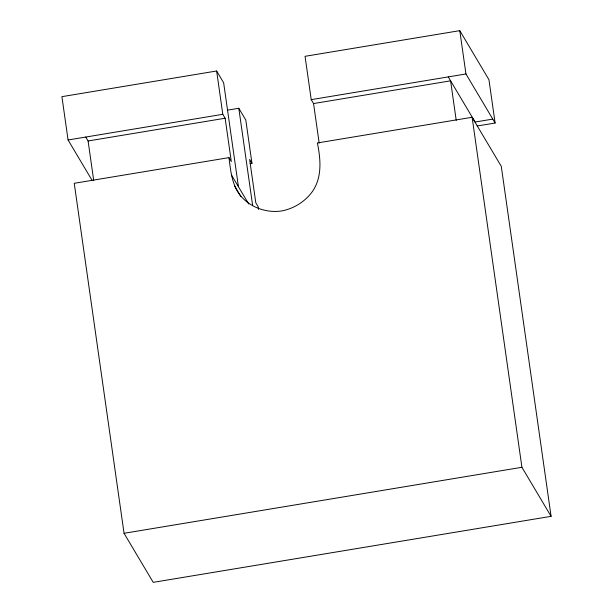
<?xml version="1.0" encoding="UTF-8"?>
<svg xmlns="http://www.w3.org/2000/svg" width="613" height="613" viewBox="0 0 613 613"><rect width="100%" height="100%" fill="white"/><g stroke="black" fill="none" stroke-linecap="round" stroke-linejoin="round"><path stroke-width="0.92" d="M238.434 186.727L223.638 82.763L216.634 70.993L61.913 96.662L68.074 139.979L91.981 180.184M477.19 125.994L495.112 123.021L488.952 79.705L459.781 30.65L305.052 56.319L311.22 99.643L313.549 103.566L319.181 143.113M227.507 110.148L238.802 108.271L245.805 120.048L251.966 163.364L250.081 163.679M68.074 139.979L222.803 114.309L225.14 118.232L231.3 161.548L228.971 157.625L74.242 183.302L124.048 533.295L153.219 582.35L551.087 516.338L501.281 166.338L472.11 117.282L317.381 142.959C320.814 159.732 322.446 178.659 311.258 193.064C303.872 202.328 293.443 208.658 281.804 210.933C266.471 213.232 250.464 207.554 240.442 195.631C231.837 184.835 230.68 170.797 228.971 157.625M311.22 99.643L465.949 73.966L495.112 123.021M85.759 137.051L88.088 140.975L225.14 118.232M313.549 103.566L450.593 80.824L456.225 120.378M492.783 119.098L475.098 122.025L448.264 76.901M124.048 533.295L521.924 467.282L551.087 516.338M251.966 163.364L249.637 159.441L255.797 202.757L258.134 206.681L258.525 209.416M231.43 174.95L248.709 204.006M234.534 185.915L240.855 196.543M459.781 30.65L465.949 73.966M472.11 117.282L521.924 467.282M238.802 108.271L252.656 205.616M216.634 70.993L222.803 114.309M88.088 140.975L93.72 180.521"/></g></svg>
